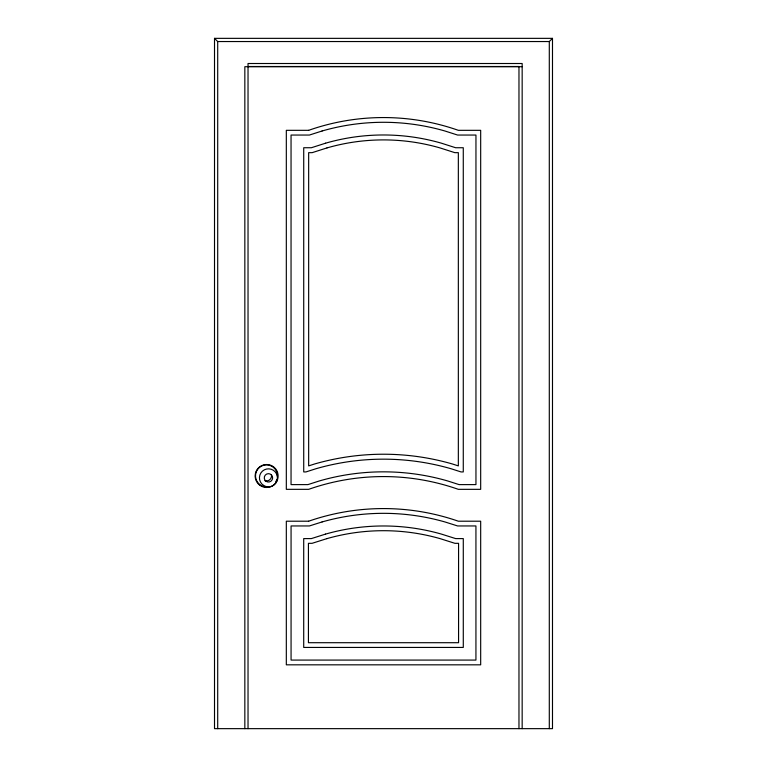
<?xml version="1.0" encoding="UTF-8"?>
<svg xmlns="http://www.w3.org/2000/svg" width="767" height="767" viewBox="0 0 767 767"><rect width="100%" height="100%" fill="white"/><g stroke="black" fill="none" stroke-linecap="round" stroke-linejoin="round"><path stroke-width="1.15" d="M549.297 728.65L549.297 41.543L552.489 38.35L214.511 38.35L214.511 728.65L552.489 728.65L552.489 38.35M214.511 38.35L217.703 41.543L549.297 41.543M248.029 66.499L518.971 66.499L518.971 728.65M522.164 66.7L244.836 66.7L244.836 728.65M522.164 728.65L522.164 63.508L248.029 63.508L248.029 728.65M217.703 41.543L217.703 728.65M271.47 474.811A5.11 5.11 0 0 1 264.893 480.717M276.925 479.279A10.997 10.997 0 0 1 275.689 481.868M267.808 486.777A10.997 10.997 0 0 1 255.507 476.556A10.997 10.997 0 0 1 266.427 464.869A10.997 10.997 0 0 1 277.453 476.46M322.082 130.994L309.398 135.05L291.048 135.05L291.048 484.61L307.922 484.61L319.455 480.919A230.483 230.483 0 0 1 447.545 480.919L459.078 484.61L475.952 484.61L475.952 135.05L457.602 135.05L444.918 130.994A221.021 221.021 0 0 0 322.082 130.994M325.611 143.18L311.383 147.734L303.722 147.734L303.722 471.935L305.947 471.935L315.927 468.742A243.168 243.168 0 0 1 451.073 468.742L461.053 471.935L463.278 471.935L463.278 147.734L455.617 147.734L441.389 143.18A208.336 208.336 0 0 0 325.611 143.18M326.982 147.916L312.15 152.662L308.66 152.662L308.66 465.885L314.556 463.997A248.105 248.105 0 0 1 452.444 463.997L458.34 465.885L458.34 152.662L454.85 152.662L440.018 147.916A203.408 203.408 0 0 0 326.982 147.916M322.082 521.943L309.398 525.951L291.067 525.951L291.067 660.08L475.933 660.08L475.933 525.951L457.602 525.951L444.918 521.943A223.302 223.302 0 0 0 322.082 521.943M325.563 534.1L311.344 538.597L303.713 538.597L303.713 647.434L463.287 647.434L463.287 538.597L455.656 538.597L441.437 534.1A210.647 210.647 0 0 0 325.563 534.1M326.857 538.645L312.073 543.324L308.43 543.324L308.43 642.708L458.57 642.708L458.57 543.324L454.927 543.324L440.143 538.645A205.93 205.93 0 0 0 326.857 538.645M308.66 130.323L286.321 130.323L286.321 489.336L308.66 489.336A225.757 225.757 0 0 1 458.34 489.336L480.679 489.336L480.679 130.323L458.34 130.323A225.757 225.757 0 0 0 308.66 130.323M308.66 521.205L286.321 521.205L286.321 664.826L480.679 664.826L480.679 521.205L458.34 521.205A228.048 228.048 0 0 0 308.66 521.205M259.888 485.3A11.486 11.486 0 0 0 278.066 477.199A11.486 11.486 0 0 0 261.959 465.511A11.486 11.486 0 0 0 259.888 485.3M263.532 485.396A9.012 9.012 0 0 0 277.453 478.33A9.012 9.012 0 0 0 264.375 469.807A9.012 9.012 0 0 0 263.532 485.396M266.168 481.35A4.19 4.19 0 0 0 272.63 478.062A4.19 4.19 0 0 0 266.561 474.111A4.19 4.19 0 0 0 266.168 481.35"/></g></svg>
